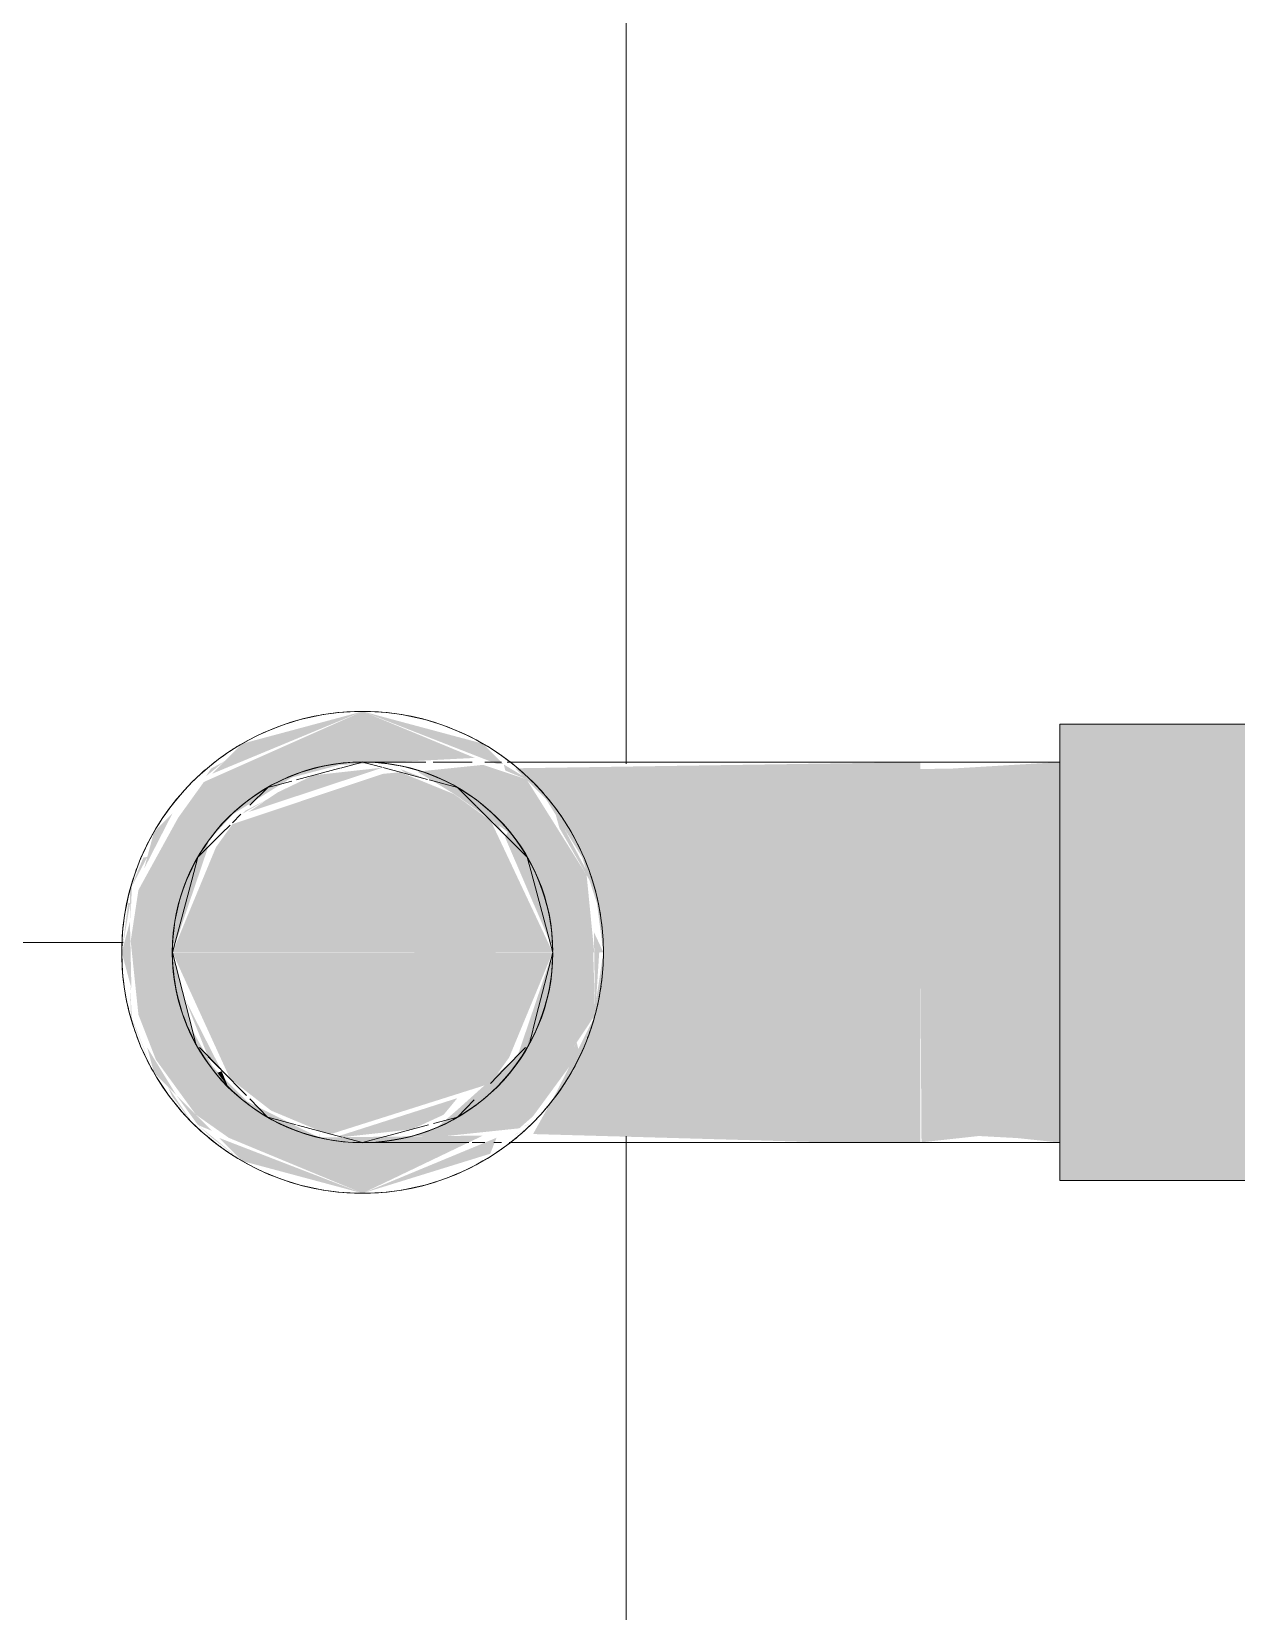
# Model space of a CAD drawing. Header units: millimetres. Extents: x 0 to 98412, y -2706 to 7916.
# Drawn here: x 79747.8 to 79795.3, y 574 to 636.3 of the extents above; entities that cross this region are included whole.
import ezdxf

# ---------------------------------------------------------------- set-up
doc = ezdxf.new("R2010")
doc.units = ezdxf.units.MM
for name, color, linetype, lineweight in [('0-1', 7, 'Continuous', 9), ('A-WALL-PATT', 7, 'Continuous', 9), ('P-SANR-FIXT', 7, 'Continuous', 9)]:
    doc.layers.add(name, color=color, linetype=linetype, lineweight=lineweight)
doc.layers.add('0-2', color=7, linetype='Continuous', lineweight=9, transparency=0.7)

# ---------------------------------------------------------------- blocks, each defined once
blk = doc.blocks.new('Sanitary_Toilet-Accessories_Gessi_Wall-mounted-paper-roll-holder-65449 - Chrome-30913797-Развертка 1_13-2')
at = {"layer": '0-2'}
h = blk.add_hatch(color=256, dxfattribs=at)
h.paths.add_polyline_path([(-1340, 590.5), (-1334.964, 592.059), (-1334.713, 592.69), (-1339.736, 590.609)])
h.paths.add_polyline_path([(-1340, 590.5), (-1345.662, 592.685), (-1344.75, 591.773), (-1343.732, 591.5)])
h.paths.add_polyline_path([(-1347.343, 594.366), (-1348.495, 596.25), (-1348.227, 595.25), (-1347.397, 594.42)])
h.paths.add_polyline_path([(-1349.118, 598.573), (-1349.176, 601.208), (-1349.5, 600), (-1349.176, 598.792)])
h.paths.add_polyline_path([(-1348.617, 603.296), (-1347.5, 605.477), (-1348.227, 604.75), (-1348.551, 603.542)])
h.paths.add_polyline_path([(-1345.936, 607.041), (-1340, 609.5), (-1344.75, 608.227), (-1345.783, 607.194)])
h.paths.add_polyline_path([(-1334.449, 607.426), (-1335.25, 608.227), (-1340, 609.5), (-1334.697, 607.427)])
for points in [[(-1340, 590.5), (-1335.25, 592.775), (-1341.723, 592.701), (-1344.548, 594.117), (-1345.917, 595.497), (-1346.718, 596.94), (-1347.5, 600.002), (-1346.052, 604.414), (-1345.129, 605.437), (-1342.788, 606.894), (-1340.899, 607.39), (-1335.574, 607.667), (-1340, 609.5), (-1346.26, 606.718), (-1347.276, 605.303), (-1348.841, 602.459), (-1349.146, 600.442), (-1348.841, 597.541), (-1348.149, 595.762), (-1346.579, 593.602), (-1345.274, 592.685), (-1342.918, 591.709)], [(-1292.172, 591), (-1282.5, 591), (-1282.5, 609), (-1312.5, 609), (-1312.5, 591), (-1293.75, 591)], [(-1312.5, 600), (-1312.5, 607.5), (-1316.763, 607.246), (-1318, 607.227), (-1318, 600), (-1313.875, 600)], [(-1343.746, 606.497), (-1342.3, 607.037), (-1343.738, 606.5)], [(-1335.505, 605.749), (-1336.392, 606.249), (-1335.694, 605.853)], [(-1347.114, 601.44), (-1346.718, 602.86), (-1347.046, 601.693)], [(-1312.5, 592.5), (-1312.5, 600), (-1318, 600), (-1317.95, 592.51), (-1315.69, 592.758), (-1314.168, 592.676)], [(-1333.484, 596.335), (-1333.282, 596.94), (-1333.467, 596.399)], [(-1345.559, 595.314), (-1346.104, 595.914), (-1346.104, 595.859)], [(-1345.305, 594.7), (-1345.558, 595.312), (-1345.727, 595.25)], [(-1337.404, 593.194), (-1336.805, 593.594), (-1337.401, 593.196)], [(-1315.235, 592.754), (-1316.765, 592.754), (-1315.69, 592.754), (-1315.249, 592.754)]]:
    blk.add_hatch(color=256, dxfattribs=at).paths.add_polyline_path(points)
h = blk.add_hatch(color=256, dxfattribs=at)
h.paths.add_polyline_path([(-1344.75, 591.773), (-1346.503, 593.194), (-1345.938, 592.685), (-1345.225, 592.137)])
h.paths.add_polyline_path([(-1346.718, 593.282), (-1347.674, 594.697), (-1347.509, 594.314)])
h.paths.add_polyline_path([(-1348.227, 595.25), (-1349.1, 597.409), (-1348.981, 597.07), (-1348.641, 596.25)])
h.paths.add_polyline_path([(-1346.183, 606.939), (-1345.44, 607.537), (-1345.978, 607.245)])
h.paths.add_polyline_path([(-1349.176, 602.459), (-1348.494, 603.755), (-1348.641, 603.75), (-1349.098, 602.648)])
h.paths.add_polyline_path([(-1349.5, 600), (-1349.168, 601.94), (-1349.245, 601.94)])
h.paths.add_polyline_path([(-1349.1, 597.409), (-1349.176, 598.792), (-1349.138, 597.541), (-1349.126, 597.453)])
h = blk.add_hatch(color=256, dxfattribs=at)
h.paths.add_polyline_path([(-1336.291, 600), (-1332.507, 600.017), (-1334.939, 605.183), (-1336.397, 606.241), (-1338.516, 607.102), (-1339.199, 607.037), (-1345.129, 605.057), (-1345.783, 604.145), (-1347.5, 600), (-1336.482, 600)])
h.paths.add_polyline_path([(-1330.5, 600), (-1318, 600), (-1318, 607.5), (-1333.986, 607.257), (-1332.776, 606.058), (-1331.341, 603.75), (-1330.754, 601.926), (-1330.65, 601.136)])
h = blk.add_hatch(color=256, dxfattribs=at)
h.paths.add_polyline_path([(-1330.861, 600), (-1331.161, 603.044), (-1333.528, 606.819), (-1335.25, 607.392), (-1337.841, 607.126), (-1336.392, 606.249), (-1334.272, 604.75), (-1334.375, 604.527), (-1332.429, 600), (-1330.902, 600)])
h.paths.add_polyline_path([(-1347.499, 600.002), (-1346.099, 604.128), (-1346.508, 603.702), (-1347.306, 600.725)])
h.paths.add_polyline_path([(-1333.395, 603.342), (-1333.395, 603.342), (-1333.497, 603.723)])
h.paths.add_polyline_path([(-1333.185, 602.557), (-1333.233, 602.734), (-1333.232, 602.734)])
h.paths.add_polyline_path([(-1330.901, 602.645), (-1331.036, 603.044), (-1330.902, 602.648)])
h.paths.add_polyline_path([(-1344.508, 605.529), (-1339.199, 607.285), (-1341.941, 606.98), (-1343.334, 606.314), (-1344.481, 605.547)])
h = blk.add_hatch(color=256, dxfattribs=at)
h.paths.add_polyline_path([(-1333.282, 606.718), (-1334.427, 607.404), (-1334.371, 607.169), (-1333.528, 606.819)])
h.paths.add_polyline_path([(-1330.9, 602.591), (-1331.066, 603.044), (-1332.429, 605.605), (-1332.234, 604.901), (-1330.901, 602.592)])
h.paths.add_polyline_path([(-1330.861, 600), (-1330.5, 600), (-1330.873, 600.796), (-1330.868, 600.459)])
h.paths.add_polyline_path([(-1334.441, 604.686), (-1334.878, 605.403), (-1334.763, 605.008), (-1334.505, 604.75)])
h.paths.add_polyline_path([(-1344.738, 605.464), (-1343.748, 606.037), (-1344.621, 605.586)])
h.paths.add_polyline_path([(-1337.433, 606.813), (-1338.516, 607.231), (-1338.272, 607.037), (-1337.586, 606.854)])
h = blk.add_hatch(color=256, dxfattribs=at)
h.paths.add_polyline_path([(-1345.936, 592.959), (-1347.343, 594.366), (-1346.495, 593.19)])
h.paths.add_polyline_path([(-1349.158, 601.275), (-1349.098, 602.576), (-1349.176, 602.459), (-1349.168, 601.94)])
h = blk.add_hatch(color=256, dxfattribs=at)
h.paths.add_polyline_path([(-1318, 592.5), (-1318, 600), (-1330.5, 600), (-1330.902, 597.352), (-1332.34, 594.511), (-1333.274, 592.835), (-1321.755, 592.51)])
h.paths.add_polyline_path([(-1341.25, 592.835), (-1334.959, 594.827), (-1334.217, 595.855), (-1332.5, 600), (-1347.493, 599.983), (-1345.225, 595.015), (-1343.604, 593.758), (-1341.654, 592.943), (-1341.378, 592.869)])
h = blk.add_hatch(color=256, dxfattribs=at)
h.paths.add_polyline_path([(-1340, 592.5), (-1340.071, 592.715), (-1340.003, 592.501)])
h.paths.add_polyline_path([(-1340.8, 592.714), (-1338.059, 593.019), (-1336.806, 593.594), (-1336.257, 594.253), (-1340.95, 592.754)])
h.paths.add_polyline_path([(-1337.051, 592.72), (-1333.817, 593.061), (-1330.824, 597.541), (-1330.902, 600), (-1332.501, 599.998), (-1333.882, 595.927), (-1336.257, 593.796), (-1337.051, 593.104), (-1337.952, 592.769), (-1337.218, 592.729)])
h.paths.add_polyline_path([(-1333.89, 592.816), (-1333.497, 593.095), (-1333.866, 592.835)])
h.paths.add_polyline_path([(-1341.251, 592.835), (-1341.723, 592.962), (-1341.38, 592.869)])
h.paths.add_polyline_path([(-1333.621, 593.142), (-1333.274, 593.294), (-1333.6, 593.166)])
h.paths.add_polyline_path([(-1345.59, 595.388), (-1347.008, 598.167), (-1346.104, 595.914)])
h = blk.add_hatch(color=256, dxfattribs=at)
h.paths.add_polyline_path([(-1338.819, 592.816), (-1339.422, 592.902), (-1338.821, 592.816)])
h.paths.add_polyline_path([(-1333.908, 592.816), (-1333.497, 593.118), (-1333.891, 592.835)])
h.paths.add_polyline_path([(-1337.401, 593.195), (-1336.242, 593.805), (-1337.398, 593.197)])
h.paths.add_polyline_path([(-1333.817, 593.061), (-1333.274, 593.539), (-1331.45, 596.03), (-1331.552, 596.451), (-1333.724, 593.201)])
h.paths.add_polyline_path([(-1334.216, 595.323), (-1333.922, 595.626), (-1334.131, 595.434)])
h.paths.add_polyline_path([(-1330.824, 597.541), (-1330.664, 600), (-1330.861, 600), (-1330.842, 598.725)])
h = blk.add_hatch(color=256, dxfattribs=at)
h.paths.add_polyline_path([(-1341.706, 592.705), (-1341.989, 592.869), (-1341.723, 592.711)])
h.paths.add_polyline_path([(-1345.558, 595.312), (-1345.559, 595.314), (-1346.104, 595.857)])
h = blk.add_hatch(color=256, dxfattribs=at)
h.paths.add_polyline_path([(-1333.983, 592.814), (-1333.824, 592.912), (-1333.968, 592.835)])
h.paths.add_polyline_path([(-1334.522, 595.119), (-1333.984, 595.626), (-1334.468, 595.25)])
h.paths.add_polyline_path([(-1335.202, 594.553), (-1334.586, 594.965), (-1334.866, 594.889), (-1335.058, 594.697)])
h = blk.add_hatch(color=256, dxfattribs=at)
h.paths.add_polyline_path([(-1341.696, 592.708), (-1341.723, 592.961), (-1341.723, 592.722)])
h.paths.add_polyline_path([(-1343.747, 593.504), (-1344.073, 593.83), (-1343.748, 593.505)])
at = {"layer": '0-1'}
for p, q in [((-1282.5, 609), (-1312.5, 609)), ((-1340.876, 607.265), (-1340, 607.5)), ((-1340, 607.5), (-1339.941, 607.5)), ((-1340, 607.5), (-1339.242, 607.297)), ((-1339.941, 607.5), (-1339.766, 607.5)), ((-1339.766, 607.5), (-1339.477, 607.5)), ((-1335.172, 607.5), (-1334.523, 607.5)), ((-1312.5, 607.5), (-1318, 607.5)), ((-1343.439, 606.579), (-1342.794, 606.752)), ((-1342.6, 606.804), (-1340.896, 607.26)), ((-1339.199, 607.285), (-1338.749, 607.165)), ((-1338.749, 607.165), (-1337.433, 606.813)), ((-1337.377, 606.798), (-1336.253, 606.497)), ((-1344.445, 605.799), (-1343.755, 606.489)), ((-1343.747, 606.497), (-1343.439, 606.579)), ((-1336.251, 606.495), (-1335.516, 605.76)), ((-1335.505, 605.749), (-1334.44, 604.684)), ((-1345.56, 604.684), (-1345.225, 605.019)), ((-1345.131, 605.113), (-1344.797, 605.447)), ((-1346.495, 603.749), (-1345.56, 604.684)), ((-1334.44, 604.684), (-1333.511, 603.755)), ((-1346.737, 602.849), (-1346.497, 603.747)), ((-1333.503, 603.747), (-1333.327, 603.089)), ((-1333.327, 603.089), (-1332.5, 600)), ((-1347.5, 600), (-1346.737, 602.849)), ((-1346.842, 597.428), (-1347.5, 600)), ((-1332.5, 600), (-1333.135, 597.518)), ((-1346.579, 596.399), (-1346.842, 597.428)), ((-1333.135, 597.518), (-1333.421, 596.399)), ((-1345.59, 595.388), (-1346.426, 596.243)), ((-1333.573, 596.244), (-1334.41, 595.388)), ((-1344.576, 594.352), (-1345.585, 595.383)), ((-1334.41, 595.388), (-1334.959, 594.827)), ((-1343.748, 593.505), (-1344.446, 594.219)), ((-1335.592, 594.18), (-1336.252, 593.505)), ((-1342.62, 593.201), (-1343.743, 593.501)), ((-1341.251, 592.835), (-1342.564, 593.186)), ((-1337.404, 593.194), (-1339.103, 592.74)), ((-1336.257, 593.501), (-1337.208, 593.247)), ((-1340.801, 592.714), (-1341.251, 592.835)), ((-1340, 592.5), (-1340.756, 592.702)), ((-1339.126, 592.734), (-1340, 592.5)), ((-1339.976, 592.5), (-1340, 592.5)), ((-1339.844, 592.5), (-1339.976, 592.5)), ((-1335.172, 592.5), (-1335.67, 592.5)), ((-1334.523, 592.5), (-1334.828, 592.5)), ((-1318, 592.5), (-1312.5, 592.5)), ((-1312.5, 591), (-1282.5, 591))]:
    blk.add_line(p, q, dxfattribs=at)
at = {"layer": '0-1', "flags": 128}
for points in [[(-1339.477, 607.5), (-1339.075, 607.5), (-1338.562, 607.5), (-1337.94, 607.5), (-1337.504, 607.5)], [(-1337.214, 607.5), (-1336.386, 607.5), (-1335.67, 607.5)], [(-1334.302, 607.5), (-1333.342, 607.5), (-1332.159, 607.5), (-1330.9, 607.5), (-1329.574, 607.5), (-1328.187, 607.5), (-1326.746, 607.5), (-1325.259, 607.5), (-1323.734, 607.5), (-1322.179, 607.5), (-1320.602, 607.5), (-1319.011, 607.5), (-1318, 607.5)], [(-1338.762, 592.5), (-1339.235, 592.5), (-1339.596, 592.5), (-1339.844, 592.5)], [(-1337.504, 592.5), (-1338.18, 592.5), (-1338.762, 592.5)], [(-1335.811, 592.5), (-1336.701, 592.5), (-1337.492, 592.5)], [(-1318, 592.5), (-1319.595, 592.5), (-1321.182, 592.5), (-1322.752, 592.5), (-1324.297, 592.5), (-1325.809, 592.5), (-1327.28, 592.5), (-1328.702, 592.5), (-1330.068, 592.5), (-1331.37, 592.5), (-1332.602, 592.5), (-1333.756, 592.5), (-1334.217, 592.5)]]:
    blk.add_lwpolyline(points, dxfattribs=at)
at = {"layer": 'P-SANR-FIXT'}
for p, q in [((-1312.5, 608.116), (-1312.5, 609)), ((-1312.5, 609), (-1312.5, 591)), ((-1312.5, 606.608), (-1312.5, 608.116)), ((-1312.5, 606.495), (-1312.5, 607.5)), ((-1312.5, 607.5), (-1312.5, 606.495)), ((-1312.5, 600), (-1312.5, 606.399)), ((-1312.5, 606.399), (-1312.5, 600)), ((-1312.5, 593.636), (-1312.5, 606.364)), ((-1312.5, 593.601), (-1312.5, 600)), ((-1312.5, 600), (-1312.5, 593.601)), ((-1312.5, 592.5), (-1312.5, 593.505)), ((-1312.5, 593.505), (-1312.5, 592.5)), ((-1312.5, 591.884), (-1312.5, 593.392)), ((-1312.5, 591), (-1312.5, 591.884))]:
    blk.add_line(p, q, dxfattribs=at)
for centre, radius, start, end in [((-1337.25, 600), 67.5, 0, 175.35089), ((-1337.25, 600), 66.5, 2.72325, 175.28186), ((-1337.25, 600), 66.5, 2.8692, 142.74648), ((-1340, 600), 9.5, 90, 270), ((-1340, 600), 9.5, 90, 120), ((-1340, 600), 9.5, 270, 90), ((-1340, 600), 9.5, 60, 90), ((-1340, 600), 9.5, 120, 124.09696), ((-1340, 600), 9.5, 49.76756, 60), ((-1340, 600), 7.509, 90, 270), ((-1340, 600), 7.5, 30.05059, 149.94941), ((-1340, 600), 9.5, 124.43623, 130.23244), ((-1340, 600), 7.509, 270, 90), ((-1340, 600), 9.5, 134.87057, 157.62999), ((-1340, 600), 9.5, 130.23244, 134.87057), ((-1340, 600), 9.5, 37.62999, 49.76756), ((-1340, 600), 9.5, 30, 37.15868), ((-1340, 600), 9.5, 23.6045, 30), ((-1340, 600), 7.5, 150, 180), ((-1340, 600), 7.5, 0, 30), ((-1340, 600), 9.5, 9.0118, 22.37001), ((-1340, 600), 9.5, 159.18246, 171.94894), ((-1340, 600), 9.5, 172.37001, 187.62999), ((-1340, 600), 9.5, 352.37001, 7.62999), ((-1340, 600), 7.5, 180, 239.94941), ((-1340, 600), 7.5, 330, 360), ((-1340, 600), 9.5, 339.18246, 351.94894), ((-1340, 600), 9.5, 189.0118, 202.37001), ((-1340, 600), 9.5, 203.6045, 217.15868), ((-1340, 600), 7.5, 240, 329.94941), ((-1340, 600), 9.5, 330, 337.62999), ((-1340, 600), 9.5, 322.37001, 330), ((-1340, 600), 9.5, 217.62999, 229.76756), ((-1340, 600), 9.5, 314.87057, 322.24864), ((-1340, 600), 9.5, 310.23244, 314.87057), ((-1340, 600), 9.5, 229.76756, 240), ((-1340, 600), 9.5, 300, 310.23244), ((-1340, 600), 9.5, 240, 270), ((-1340, 600), 9.5, 270, 300)]:
    blk.add_arc(centre, radius, start, end, dxfattribs=at)
for points, knots in [([(-1312.5, 609), (-1312.5, 608.928), (-1312.5, 608.709), (-1312.5, 608.294), (-1312.5, 608.005), (-1312.5, 607.945)], [0, 0, 0, 0, 0.0625, 0.125, 0.1404918, 0.1404918, 0.1404918, 0.1404918]), ([(-1312.5, 593.603), (-1312.5, 593.983), (-1312.5, 594.885), (-1312.5, 596.548), (-1312.5, 598.027), (-1312.5, 599.185), (-1312.5, 600), (-1312.5, 600.814), (-1312.5, 601.967), (-1312.5, 603.436), (-1312.5, 605.087), (-1312.5, 606.097), (-1312.5, 606.64), (-1312.5, 606.987), (-1312.5, 607.54), (-1312.5, 608.187), (-1312.5, 608.729), (-1312.5, 608.936), (-1312.5, 609)], [0.25, 0.25, 0.25, 0.25, 0.3125, 0.375, 0.4375, 0.46875, 0.5, 0.53125, 0.5625, 0.625, 0.6875, 0.75, 0.765625, 0.78125, 0.8125, 0.875, 0.9375, 1, 1, 1, 1]), ([(-1312.5, 607.945), (-1312.5, 607.764), (-1312.5, 607.426), (-1312.5, 606.951), (-1312.5, 606.692), (-1312.5, 606.604)], [0.14049178, 0.14049178, 0.14049178, 0.14049178, 0.1875, 0.21875, 0.234375, 0.234375, 0.234375, 0.234375]), ([(-1312.5, 606.331), (-1312.5, 605.954), (-1312.5, 605.066), (-1312.5, 603.441), (-1312.5, 601.995), (-1312.5, 600.855), (-1312.5, 600.317), (-1312.5, 600.047)], [0.25, 0.25, 0.25, 0.25, 0.3125, 0.375, 0.4375, 0.46875, 0.5, 0.5, 0.5, 0.5]), ([(-1312.5, 600.047), (-1312.5, 599.777), (-1312.5, 599.235), (-1312.5, 598.078), (-1312.5, 596.595), (-1312.5, 595.205), (-1312.5, 594.241), (-1312.5, 593.826), (-1312.5, 593.636)], [0.5, 0.5, 0.5, 0.5, 0.53125, 0.5625, 0.625, 0.6875, 0.71875, 0.75, 0.75, 0.75, 0.75]), ([(-1312.5, 591), (-1312.5, 591.059), (-1312.5, 591.256), (-1312.5, 591.788), (-1312.5, 592.429), (-1312.5, 592.981), (-1312.5, 593.327), (-1312.5, 593.508), (-1312.5, 593.603)], [0, 0, 0, 0, 0.0625, 0.125, 0.1875, 0.21875, 0.234375, 0.25, 0.25, 0.25, 0.25]), ([(-1312.5, 593.361), (-1312.5, 593.272), (-1312.5, 593.011), (-1312.5, 592.542), (-1312.5, 592.212), (-1312.5, 592.037)], [0.765625, 0.765625, 0.765625, 0.765625, 0.78125, 0.8125, 0.85774607, 0.85774607, 0.85774607, 0.85774607]), ([(-1312.5, 592.037), (-1312.5, 591.971), (-1312.5, 591.676), (-1312.5, 591.266), (-1312.5, 591.062), (-1312.5, 591)], [0.8577461, 0.8577461, 0.8577461, 0.8577461, 0.875, 0.9375, 1, 1, 1, 1])]:
    blk.add_open_spline(points, degree=3, knots=knots, dxfattribs=at)

msp = doc.modelspace()

# ---------------------------------------------------------------- hatches: boundary and pattern name
at = {"layer": 'A-WALL-PATT'}
h = msp.add_hatch(dxfattribs=at)
h.set_pattern_fill('FP_21', color=256, style=0, pattern_type=2)
h.set_pattern_definition([(90, (80970.84, 0), (-600, 4e-14), []), (180, (80970.84, 0), (-7e-14, -600), [])])
h.paths.add_polyline_path([(77526.585, 600), (77526.511, 600.325), (77526.511, 600), (77526.584, 600)])
h.paths.add_polyline_path([(78095.251, 0), (78375.835, 0), (78385.832, 176.965), (78390.835, 270), (78570.835, 270), (78582.626, 55.543), (78585.835, 0), (78726.227, 0), (78726.227, 10), (78733.263, 10), (78733.263, 32.929), (78735.764, 32.929), (78735.764, 202.929), (78736.707, 206.111), (78737.479, 207.32), (78738.306, 208.243), (78739.564, 208.999), (78742.835, 209.998), (78742.835, 1650), (78758.835, 1650), (78758.892, 209.98), (78762.788, 208.59), (78763.764, 207.993), (78765.345, 205.679), (78765.906, 202.929), (78765.906, 32.929), (78768.407, 32.929), (78768.407, 10), (78775.443, 10), (78775.443, 0), (78835.835, 0), (78845.832, 176.965), (78850.835, 270), (79030.835, 270), (79042.626, 55.543), (79045.835, 0), (79216.42, 0), (79216.411, 221.477), (79209.221, 225.313), (79190.862, 237.676), (79173.626, 252.791), (79158.111, 270.484), (79144.49, 291.159), (79134.629, 311.155), (79127.065, 333.438), (79124.05, 348.595), (79123.697, 348.595), (79121.626, 364.239), (79120.925, 383.313), (79120.935, 400), (79121.376, 400), (79130.835, 750), (79130.835, 790), (79283.335, 790), (79283.577, 795.585), (79285.165, 798.687), (79288.335, 800), (79313.721, 799.88), (79315.145, 799.25), (79317.003, 798.239), (79317.669, 796.287), (79317.851, 796.17), (79318.335, 795), (79318.335, 790), (79470.835, 790), (79470.835, 750), (79480.295, 400), (79480.736, 400), (79480.736, 378.017), (79480.044, 364.239), (79477.973, 348.595), (79477.621, 348.595), (79474.606, 333.438), (79467.042, 311.155), (79456.218, 289.427), (79443.56, 270.484), (79428.044, 252.791), (79410.352, 237.275), (79390.785, 224.202), (79385.251, 221.472), (79385.251, 0), (79826.227, 0), (79826.227, 10), (79833.263, 10.01), (79833.263, 32.929), (79835.764, 32.929), (79835.764, 202.929), (79836.707, 206.111), (79837.479, 207.32), (79838.306, 208.243), (79839.564, 208.999), (79842.835, 209.998), (79842.835, 582.5), (79840.335, 582.5), (79839.105, 584.797), (79838.24, 585.728), (79835.635, 586.801), (79834.335, 587), (79834.335, 589), (79831.835, 589), (79831.835, 592.5), (79818.335, 592.5), (79818.335, 591), (79788.335, 591), (79788.335, 592.5), (79784.125, 592.7), (79782.835, 592.5), (79767.694, 592.828), (79766.761, 592.588), (79765.585, 591.773), (79760.835, 590.5), (79755.532, 592.197), (79754.118, 593.282), (79752.176, 596.25), (79751.659, 597.541), (79751.335, 600), (79751.737, 602.648), (79753.032, 605.303), (79755.052, 607.537), (79756.085, 608.227), (79760.835, 609.5), (79765.585, 608.227), (79767.012, 607.422), (79788.335, 607.505), (79788.335, 609), (79818.335, 609), (79818.335, 607.5), (79829.002, 607.5), (79827.268, 618.08), (79825.667, 622.488), (79822.516, 630.119), (79821.394, 632.318), (79812.273, 644.797), (79809.389, 647.743), (79799.147, 655.499), (79790.918, 660.29), (79785.298, 662.536), (79779.095, 664.354), (79772.751, 665.559), (79769.474, 666.01), (79760.138, 666.107), (79754.207, 665.531), (79748.089, 664.36), (79742.197, 662.651), (79735.979, 660.154), (79731.123, 657.705), (79725.081, 653.811), (79720.013, 649.835), (79716.051, 646.041), (79710.99, 640.196), (79709.749, 638.584), (79704.139, 628.37), (79700.543, 620.04), (79699.287, 615.618), (79697.204, 602.876), (79697.017, 600.328), (79696.585, 600), (79696.134, 600.345), (79696.118, 601.94), (79696.521, 607.122), (79697.444, 613.215), (79699.287, 620.303), (79702.045, 627.618), (79704.395, 632.296), (79707.819, 637.901), (79711.308, 642.599), (79715.695, 647.473), (79719.722, 651.248), (79725.128, 655.407), (79730.534, 658.794), (79736.437, 661.738), (79742.653, 664.108), (79748.57, 665.753), (79754.831, 666.877), (79760.229, 667.4), (79766.323, 667.444), (79775.067, 666.444), (79781.76, 664.929), (79787.727, 662.955), (79793.117, 660.623), (79798.439, 657.737), (79804.211, 653.848), (79808.416, 650.326), (79812.937, 645.991), (79817.338, 640.74), (79820.943, 635.489), (79824.156, 629.661), (79826.781, 623.542), (79829.218, 615.743), (79830.034, 611.777), (79830.451, 607.406), (79831.835, 607.778), (79831.835, 611), (79834.335, 611), (79834.335, 613), (79836.83, 613.553), (79838.499, 614.55), (79839.796, 616.168), (79840.335, 617.5), (79842.835, 617.5), (79842.835, 1650), (80949.835, 1650), (80949.835, 1800), (77371.835, 1800), (77371.835, 622.5), (77379.835, 622.5), (77379.835, 617.5), (77382.335, 617.5), (77383.565, 615.203), (77384.993, 613.985), (77387.035, 613.199), (77388.335, 613), (77388.335, 611), (77390.835, 611), (77390.835, 607.5), (77392.255, 607.5), (77392.847, 612.972), (77394.475, 619.479), (77397.388, 627.21), (77400.039, 632.581), (77403.229, 637.804), (77406.928, 642.775), (77411.105, 647.407), (77418.459, 653.848), (77421.212, 655.816), (77426.489, 659.063), (77434.171, 662.651), (77440.158, 664.713), (77445.225, 666.001), (77450.567, 666.932), (77456.867, 667.441), (77465.201, 667.15), (77470.877, 666.402), (77475.765, 665.396), (77484.01, 662.651), (77489.366, 660.255), (77494.667, 657.295), (77499.757, 653.811), (77504.551, 649.835), (77508.985, 645.405), (77513.085, 640.442), (77516.74, 635.031), (77520.625, 627.618), (77522.365, 623.236), (77524.535, 616.24), (77525.898, 609.055), (77526.552, 601.94), (77526.585, 600), (77836.781, 600), (77840.835, 750), (77840.835, 790), (77993.335, 790), (77993.577, 795.585), (77994.944, 798.595), (77998.335, 800), (78023.721, 799.88), (78025.145, 799.25), (78027.003, 798.239), (78027.669, 796.287), (78027.851, 796.17), (78028.335, 795), (78028.335, 790), (78180.835, 790), (78180.835, 750), (78190.295, 400), (78190.736, 400), (78190.736, 378.017), (78190.044, 364.239), (78187.973, 348.595), (78187.621, 348.595), (78184.606, 333.438), (78177.042, 311.155), (78166.218, 289.427), (78153.56, 270.484), (78136.531, 251.465), (78120.352, 237.275), (78100.785, 224.202), (78095.251, 221.472), (78095.251, 0.709)])
h.paths.add_polyline_path([(79918.05, 0), (79935.835, 0), (79944.383, 150), (79865.906, 150), (79865.906, 32.929), (79868.407, 32.929), (79868.407, 10), (79875.443, 10), (79875.443, 0), (79888.516, 0)])
h.paths.add_polyline_path([(80774.443, 0), (80949.835, 0), (80949.835, 150), (80844.835, 150), (80844.835, 130), (80826.835, 130), (80826.835, 147.5), (80764.906, 147.5), (80764.906, 32.929), (80767.407, 32.929), (80767.407, 10), (80774.443, 10)])
h.paths.add_polyline_path([(80145.835, 0), (80315.92, 0), (80315.92, 150), (80137.288, 150), (80142.626, 55.543), (80144.542, 22.372)])
h.paths.add_polyline_path([(80725.227, 0), (80725.227, 10), (80732.263, 10), (80732.263, 32.929), (80734.764, 32.929), (80734.764, 147.5), (80698.835, 147.5), (80698.835, 130), (80680.835, 130), (80680.835, 150), (80601.335, 150), (80601.335, 100), (80585.335, 100), (80585.335, 150), (80484.751, 150), (80484.751, 0), (80626.879, 0)])
h.paths.add_polyline_path([(77496.217, 600), (77525.569, 600.115), (77522.992, 617.071), (77521.169, 622.469), (77516.299, 632.717), (77511.681, 640.196), (77508.278, 644.259), (77502.948, 649.578), (77498.793, 652.951), (77492.136, 657.359), (77487.434, 659.82), (77480.332, 662.701), (77475.546, 664.118), (77469.219, 665.416), (77465.848, 665.926), (77456.602, 666.15), (77450.567, 665.648), (77444.714, 664.624), (77438.377, 662.877), (77432.491, 660.623), (77428.534, 658.619), (77420.729, 653.554), (77412.258, 646.698), (77409.706, 644.091), (77400.391, 630.591), (77398.999, 627.814), (77394.981, 616.593), (77393.641, 607.31), (77395.572, 607.347), (77400.039, 607.5), (77404.335, 607.5), (77404.335, 609), (77434.335, 609), (77434.335, 607.5), (77438.547, 607.3), (77439.835, 607.5), (77456.149, 607.509), (77457.085, 608.227), (77461.835, 609.5), (77467.138, 607.858), (77468.723, 606.495), (77470.477, 603.75), (77471.08, 601.94), (77471.335, 600), (77472.03, 600)])
h.paths.add_polyline_path([(77526.069, 600), (77526.03, 600.042), (77525.584, 600.381), (77525.59, 600), (77526.029, 600)])
h.paths.add_polyline_path([(79829.382, 607.333), (79829.416, 607.5), (79829.366, 607.5)])
h.paths.add_polyline_path([(79824.57, 628.243), (79823.41, 630.591), (79823.859, 629.661)])
h.paths.add_polyline_path([(77510.671, 643.144), (77508.446, 645.589), (77508.57, 645.405)])
h.paths.add_polyline_path([(77501.229, 652.429), (77498.793, 654.204), (77499.298, 653.811)])

# ---------------------------------------------------------------- block references
at = {"layer": 'P-SANR-FIXT'}
msp.add_blockref('Sanitary_Toilet-Accessories_Gessi_Wall-mounted-paper-roll-holder-65449 - Chrome-30913797-Развертка 1_13-2', (81100.835, 0), dxfattribs=at)

doc.saveas('drawing.dxf')
